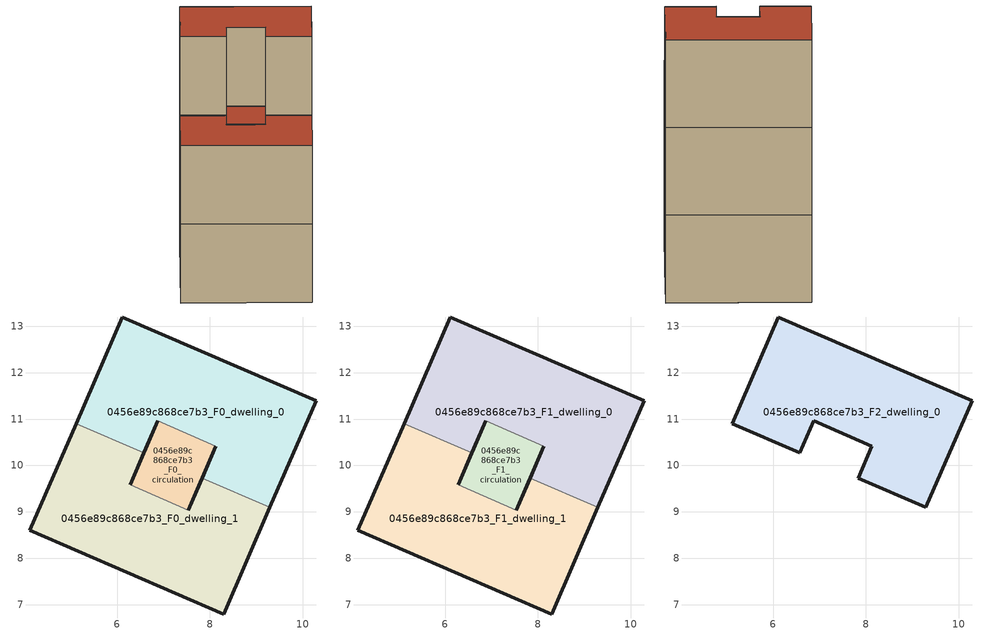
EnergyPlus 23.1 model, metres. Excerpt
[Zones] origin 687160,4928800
0456e89c868ce7b3_F0_dwelling_0
 floor ground (EU_floor_Construction): 9.3,9.1 10.29,11.39 6.11,13.2 5.11,10.9 6.58,10.27 6.88,10.96 8.13,10.42 7.83,9.73 z0
 wall outside (EU_wall_Construction): 7.83,9.73 8.13,10.42 / 6.88,10.96 6.58,10.27 / 5.11,10.9 6.11,13.2 10.29,11.39 9.3,9.1 z0:3
 wall to 0456e89c868ce7b3_F0_dwelling_1 (EU_wall_Construction): 9.3,9.1 7.83,9.73 / 6.58,10.27 5.11,10.9 z0:3
 wall to 0456e89c868ce7b3_F0_circulation (EU_wall_Construction): 8.13,10.42 6.88,10.96 z0:3
0456e89c868ce7b3_F0_dwelling_1
 floor ground (EU_floor_Construction): 8.3,6.8 9.3,9.1 7.83,9.73 7.53,9.04 6.28,9.58 6.58,10.27 5.11,10.9 4.12,8.6 z0
 wall outside (EU_wall_Construction): 6.58,10.27 6.28,9.58 / 7.53,9.04 7.83,9.73 / 9.3,9.1 8.3,6.8 4.12,8.6 5.11,10.9 z0:3
 wall to 0456e89c868ce7b3_F0_circulation (EU_wall_Construction): 6.28,9.58 7.53,9.04 z0:3
0456e89c868ce7b3_F0_circulation
 floor ground (EU_floor_Construction): 7.53,9.04 8.13,10.42 6.88,10.96 6.28,9.58 z0
 wall outside (EU_wall_Construction): 8.13,10.42 7.53,9.04 / 6.28,9.58 6.88,10.96 z0:3
0456e89c868ce7b3_F1_dwelling_0
 floor to 0456e89c868ce7b3_F0_dwelling_0 (EU_floor_Construction): 9.3,9.1 10.29,11.39 6.11,13.2 5.11,10.9 6.58,10.27 6.88,10.96 8.13,10.42 7.83,9.73 z3
 wall outside (EU_wall_Construction): 7.83,9.73 8.13,10.42 / 6.88,10.96 6.58,10.27 / 5.11,10.9 6.11,13.2 10.29,11.39 9.3,9.1 z3:6
 wall to 0456e89c868ce7b3_F1_dwelling_1 (EU_wall_Construction): 9.3,9.1 7.83,9.73 / 6.58,10.27 5.11,10.9 z3:6
 wall to 0456e89c868ce7b3_F1_circulation (EU_wall_Construction): 8.13,10.42 6.88,10.96 z3:6
0456e89c868ce7b3_F1_dwelling_1
 floor to 0456e89c868ce7b3_F0_dwelling_1 (EU_floor_Construction): 8.3,6.8 9.3,9.1 7.83,9.73 7.53,9.04 6.28,9.58 6.58,10.27 5.11,10.9 4.12,8.6 z3
 wall outside (EU_wall_Construction): 6.58,10.27 6.28,9.58 / 7.53,9.04 7.83,9.73 / 9.3,9.1 8.3,6.8 4.12,8.6 5.11,10.9 z3:6
 wall to 0456e89c868ce7b3_F1_circulation (EU_wall_Construction): 6.28,9.58 7.53,9.04 z3:6
 roof outside (EU_roof_Construction): 9.3,9.1 8.3,6.8 4.12,8.6 5.11,10.9 6.58,10.27 6.28,9.58 7.53,9.04 7.83,9.73 z6
0456e89c868ce7b3_F1_circulation
 floor to 0456e89c868ce7b3_F0_circulation (EU_floor_Construction): 7.53,9.04 8.13,10.42 6.88,10.96 6.28,9.58 z3
 wall outside (EU_wall_Construction): 8.13,10.42 7.53,9.04 / 6.28,9.58 6.88,10.96 z3:6
 roof outside (EU_roof_Construction): 8.13,10.42 7.53,9.04 6.28,9.58 6.88,10.96 z6
0456e89c868ce7b3_F2_dwelling_0
 floor to 0456e89c868ce7b3_F1_dwelling_0 (EU_floor_Construction): 9.3,9.1 10.29,11.39 6.11,13.2 5.11,10.9 6.58,10.27 6.88,10.96 8.13,10.42 7.83,9.73 z6
 wall outside (EU_wall_Construction): 10.29,11.39 9.3,9.1 7.83,9.73 8.13,10.42 6.88,10.96 6.58,10.27 5.11,10.9 6.11,13.2 10.29,11.39 z6:9
 roof outside (EU_roof_Construction): 10.29,11.39 9.3,9.1 7.83,9.73 8.13,10.42 6.88,10.96 6.58,10.27 5.11,10.9 6.11,13.2 z9
[Building]
EU S2 Campaign: North Axis=0; Terrain=City; Solar Distribution=FullExterior
[Site:Location]
Bologna: Latitude=44.5; Longitude=11.25; Time Zone=1; Elevation=37
[SizingPeriod:WeatherFileDays]
AnnualSizingPeriod: Begin Month=1; Begin Day of Month=1; End Month=12; End Day of Month=31; Day of Week for Start Day=Monday; Use Weather File Daylight Saving Period=No; Use Weather File Rain and Snow Indicators=No
[MATERIAL]
EU_InternalMass_Material: Roughness=MediumRough; Thickness=0.1; Conductivity=1; Density=1800; Specific Heat=900; Thermal Absorptance=0.9; Solar Absorptance=0.7; Visible Absorptance=0.7
[MATERIAL:NOMASS] Roughness=MediumRough; Thermal Absorptance=0.9; Solar Absorptance=0.7; Visible Absorptance=0.7
Name | Thermal Resistance
EU_wall_NoMass | 0.937881
EU_roof_NoMass | 0.548572
EU_floor_NoMass | 0.71348
[CONSTRUCTION]
EU_wall_Construction: EU_wall_NoMass
EU_roof_Construction: EU_roof_NoMass
EU_floor_Construction: EU_floor_NoMass
EU_InternalMass_Construction: EU_InternalMass_Material
[ZONE] Type=1; Multiplier=1; Ceiling Height=autocalculate; Floor Area=autocalculate; Part of Total Floor Area=Yes
Name | Volume
0456e89c868ce7b3_F0_dwelling_0; 0456e89c868ce7b3_F1_dwelling_0; 0456e89c868ce7b3_F2_dwelling_0 | 31.1147
0456e89c868ce7b3_F0_dwelling_1; 0456e89c868ce7b3_F1_dwelling_1 | 31.1279
0456e89c868ce7b3_F0_circulation; 0456e89c868ce7b3_F1_circulation | 6.1582
[INTERNALMASS] Construction=EU_InternalMass_Construction
Name | Zone or ZoneList | Surface Area
0456e89c868ce7b3_F0_dwelling_0_EU_InternalMass | 0456e89c868ce7b3_F0_dwelling_0 | 10.3742
0456e89c868ce7b3_F0_dwelling_1_EU_InternalMass | 0456e89c868ce7b3_F0_dwelling_1 | 10.3742
0456e89c868ce7b3_F1_dwelling_0_EU_InternalMass | 0456e89c868ce7b3_F1_dwelling_0 | 10.3742
0456e89c868ce7b3_F1_dwelling_1_EU_InternalMass | 0456e89c868ce7b3_F1_dwelling_1 | 10.3742
0456e89c868ce7b3_F2_dwelling_0_EU_InternalMass | 0456e89c868ce7b3_F2_dwelling_0 | 22.8357
[OTHEREQUIPMENT] Fuel Type=Electricity; Design Level Calculation Method=Watts/Area; Power per Zone Floor Area=1; Fraction Latent=0; Fraction Radiant=0; Fraction Lost=0; Carbon Dioxide Generation Rate=0; EndUse Subcategory=EU_Step8_InternalGains
Name | Zone or ZoneList or Space or SpaceList | Schedule
EU_Step8_InternalGain_0456e89c868ce7b3_F0_dwelling_0_f000 | 0456e89c868ce7b3_F0_dwelling_0 | EU_Step8_GainSchedule_0456e89c868ce7b3_F0_dwelling_0_f000
EU_Step8_InternalGain_0456e89c868ce7b3_F0_dwelling_1_f000 | 0456e89c868ce7b3_F0_dwelling_1 | EU_Step8_GainSchedule_0456e89c868ce7b3_F0_dwelling_1_f000
EU_Step8_InternalGain_0456e89c868ce7b3_F1_dwelling_0_f000 | 0456e89c868ce7b3_F1_dwelling_0 | EU_Step8_GainSchedule_0456e89c868ce7b3_F1_dwelling_0_f000
EU_Step8_InternalGain_0456e89c868ce7b3_F1_dwelling_1_f000 | 0456e89c868ce7b3_F1_dwelling_1 | EU_Step8_GainSchedule_0456e89c868ce7b3_F1_dwelling_1_f000
EU_Step8_InternalGain_0456e89c868ce7b3_F2_dwelling_0_f000 | 0456e89c868ce7b3_F2_dwelling_0 | EU_Step8_GainSchedule_0456e89c868ce7b3_F2_dwelling_0_f000
[ZONEINFILTRATION:DESIGNFLOWRATE] Schedule=EU_AlwaysOn; Design Flow Rate Calculation Method=Flow/Area; Flow Rate per Floor Area=0.0005; Constant Term Coefficient=1; Temperature Term Coefficient=0; Velocity Term Coefficient=0; Velocity Squared Term Coefficient=0
Name | Zone or ZoneList or Space or SpaceList
EU_Circulation_Infiltration_0456e89c868ce7b3_F0_circulation | 0456e89c868ce7b3_F0_circulation
EU_Circulation_Infiltration_0456e89c868ce7b3_F1_circulation | 0456e89c868ce7b3_F1_circulation
[ZONEVENTILATION:DESIGNFLOWRATE] Schedule=EU_AlwaysOn; Design Flow Rate Calculation Method=AirChanges/Hour; Air Changes per Hour=0.687892; Ventilation Type=Natural; Fan Pressure Rise=0; Fan Total Efficiency=1; Constant Term Coefficient=1; Temperature Term Coefficient=0; Velocity Term Coefficient=0; Velocity Squared Term Coefficient=0; Minimum Indoor Temperature=-100; Maximum Indoor Temperature=100; Delta Temperature=-100; Minimum Outdoor Temperature=-100; Maximum Outdoor Temperature=100; Maximum Wind Speed=40
Name | Zone or ZoneList or Space or SpaceList
EU_ConstantAir_0456e89c868ce7b3_F0_dwelling_0 | 0456e89c868ce7b3_F0_dwelling_0
EU_ConstantAir_0456e89c868ce7b3_F0_dwelling_1 | 0456e89c868ce7b3_F0_dwelling_1
EU_ConstantAir_0456e89c868ce7b3_F1_dwelling_0 | 0456e89c868ce7b3_F1_dwelling_0
EU_ConstantAir_0456e89c868ce7b3_F1_dwelling_1 | 0456e89c868ce7b3_F1_dwelling_1
EU_ConstantAir_0456e89c868ce7b3_F2_dwelling_0 | 0456e89c868ce7b3_F2_dwelling_0
[HVACTEMPLATE:THERMOSTAT] Constant Heating Setpoint=20; Constant Cooling Setpoint=50
EU_HeatOnly_0456e89c868ce7b3_F0_dwelling_0; EU_HeatOnly_0456e89c868ce7b3_F0_dwelling_1; EU_HeatOnly_0456e89c868ce7b3_F1_dwelling_0; EU_HeatOnly_0456e89c868ce7b3_F1_dwelling_1; EU_HeatOnly_0456e89c868ce7b3_F2_dwelling_0
[HVACTEMPLATE:ZONE:IDEALLOADSAIRSYSTEM] System Availability Schedule=EU_AlwaysOn; Maximum Heating Supply Air Temperature=50; Minimum Cooling Supply Air Temperature=13; Maximum Heating Supply Air Humidity Ratio=0.0156; Minimum Cooling Supply Air Humidity Ratio=0.0077; Heating Limit=NoLimit; Cooling Limit=NoLimit; Heating Availability Schedule=EU_AlwaysOn; Cooling Availability Schedule=EU_CoolingOff; Dehumidification Control Type=ConstantSensibleHeatRatio; Cooling Sensible Heat Ratio=0.7; Dehumidification Setpoint=60; Humidification Control Type=None; Humidification Setpoint=30; Outdoor Air Method=None; Outdoor Air Flow Rate per Person=0.00944; Outdoor Air Flow Rate per Zone Floor Area=0; Outdoor Air Flow Rate per Zone=0; Demand Controlled Ventilation Type=None; Outdoor Air Economizer Type=NoEconomizer; Heat Recovery Type=None; Sensible Heat Recovery Effectiveness=0.7; Latent Heat Recovery Effectiveness=0.65
Name | Template Thermostat
0456e89c868ce7b3_F0_dwelling_0 | EU_HeatOnly_0456e89c868ce7b3_F0_dwelling_0
0456e89c868ce7b3_F0_dwelling_1 | EU_HeatOnly_0456e89c868ce7b3_F0_dwelling_1
0456e89c868ce7b3_F1_dwelling_0 | EU_HeatOnly_0456e89c868ce7b3_F1_dwelling_0
0456e89c868ce7b3_F1_dwelling_1 | EU_HeatOnly_0456e89c868ce7b3_F1_dwelling_1
0456e89c868ce7b3_F2_dwelling_0 | EU_HeatOnly_0456e89c868ce7b3_F2_dwelling_0
[SIZING:ZONE] Zone Cooling Design Supply Air Temperature Input Method=SupplyAirTemperature; Zone Cooling Design Supply Air Temperature=13; Zone Heating Design Supply Air Temperature Input Method=SupplyAirTemperature; Zone Heating Design Supply Air Temperature=50; Zone Cooling Design Supply Air Humidity Ratio=0.008; Zone Heating Design Supply Air Humidity Ratio=0.008; Cooling Design Air Flow Method=DesignDay; Cooling Design Air Flow Rate=0; Cooling Minimum Air Flow per Zone Floor Area=0.000762; Cooling Minimum Air Flow=0; Cooling Minimum Air Flow Fraction=0.2; Heating Design Air Flow Method=DesignDay; Heating Design Air Flow Rate=0; Heating Maximum Air Flow per Zone Floor Area=0.002032; Heating Maximum Air Flow=0.141576; Heating Maximum Air Flow Fraction=0.3; Account for Dedicated Outdoor Air System=No; Dedicated Outdoor Air System Control Strategy=NeutralSupplyAir; Dedicated Outdoor Air Low Setpoint Temperature for Design=autosize; Dedicated Outdoor Air High Setpoint Temperature for Design=autosize; Zone Load Sizing Method=Sensible Load Only No Latent Load; Zone Latent Cooling Design Supply Air Humidity Ratio Input Method=HumidityRatioDifference; Zone Cooling Design Supply Air Humidity Ratio Difference=0.005; Zone Latent Heating Design Supply Air Humidity Ratio Input Method=HumidityRatioDifference; Zone Humidification Design Supply Air Humidity Ratio Difference=0.005
0456e89c868ce7b3_F0_dwelling_0; 0456e89c868ce7b3_F0_dwelling_1; 0456e89c868ce7b3_F1_dwelling_0; 0456e89c868ce7b3_F1_dwelling_1; 0456e89c868ce7b3_F2_dwelling_0
[SCHEDULE:CONSTANT]
Name | Hourly Value
EU_AlwaysOn | 1
EU_CoolingOff | 0
[SCHEDULE:FILE] Column Number=1; Rows to Skip at Top=0; Number of Hours of Data=8760; Column Separator=Comma; Interpolate to Timestep=No; Minutes per Item=60; Adjust Schedule for Daylight Savings=Yes
Name | File
EU_Step8_GainSchedule_0456e89c868ce7b3_F0_dwelling_0_f000 | ../../schedules/0456e89c868ce7b3/0456e89c868ce7b3_F0_dwelling_0_f000_gain.csv
EU_Step8_GainSchedule_0456e89c868ce7b3_F0_dwelling_1_f000 | ../../schedules/0456e89c868ce7b3/0456e89c868ce7b3_F0_dwelling_1_f000_gain.csv
EU_Step8_GainSchedule_0456e89c868ce7b3_F1_dwelling_0_f000 | ../../schedules/0456e89c868ce7b3/0456e89c868ce7b3_F1_dwelling_0_f000_gain.csv
EU_Step8_GainSchedule_0456e89c868ce7b3_F1_dwelling_1_f000 | ../../schedules/0456e89c868ce7b3/0456e89c868ce7b3_F1_dwelling_1_f000_gain.csv
EU_Step8_GainSchedule_0456e89c868ce7b3_F2_dwelling_0_f000 | ../../schedules/0456e89c868ce7b3/0456e89c868ce7b3_F2_dwelling_0_f000_gain.csv
